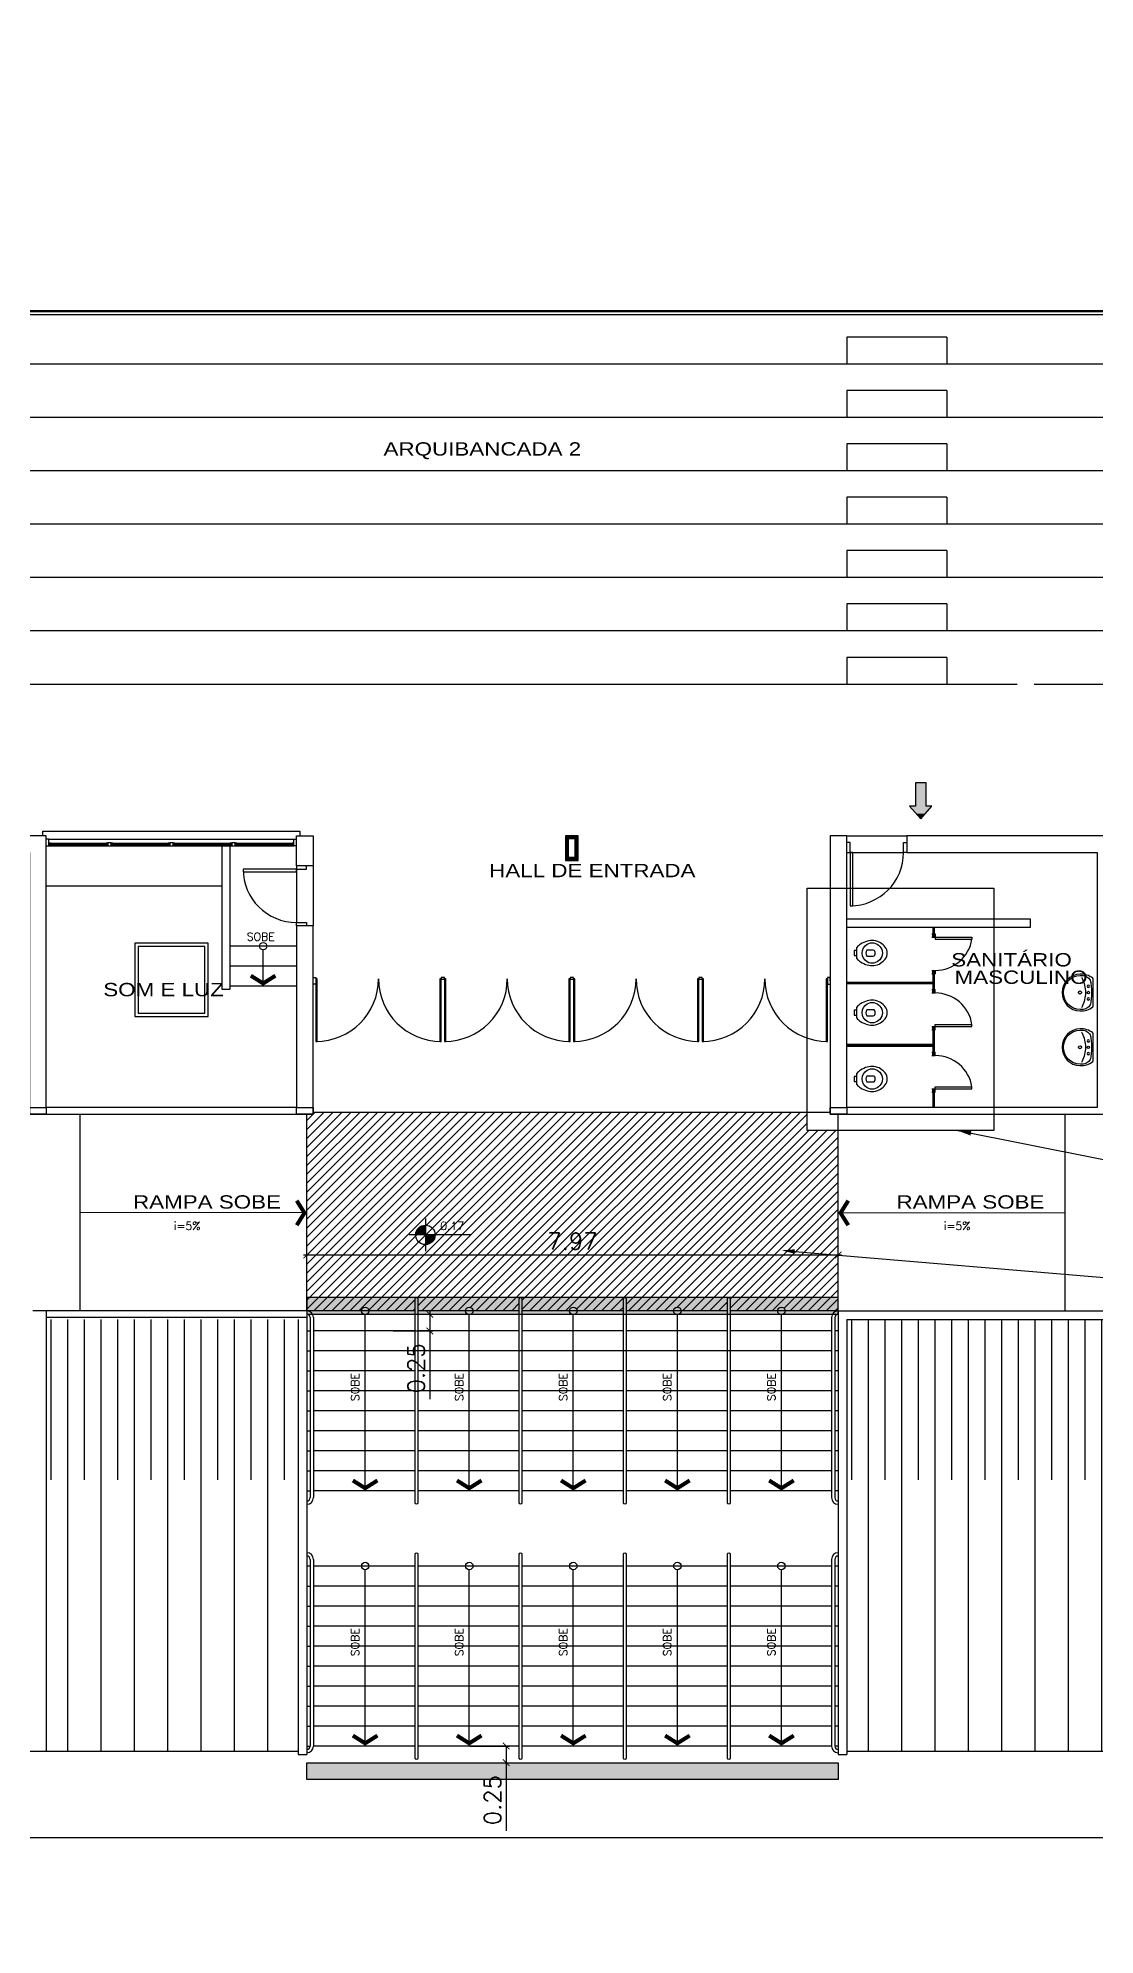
# Model space of a CAD drawing. Header units: millimetres. Extents: x 2541 to 2655, y 1921 to 2005.
# Drawn here: x 2585.64 to 2601.49, y 1921.32 to 1949.77 of the extents above; entities that cross this region are included whole.
import ezdxf
from ezdxf import colors
from ezdxf.entities.mleader import LeaderData, LeaderLine
from ezdxf.enums import TextEntityAlignment as Align
from ezdxf.math import Vec2, Vec3

# ---------------------------------------------------------------- set-up
doc = ezdxf.new("R2010")
doc.units = ezdxf.units.MM
for name, color, linetype in [('2', 7, 'Continuous'), ('3', 7, 'Continuous'), ('7', 8, 'Continuous'), ('EQUIP', 7, 'Continuous'), ('EQUIP_I', 7, 'Continuous'), ('INST NEO - Cotas', 8, 'Continuous'), ('INST NEO - Piso T Alerta', 50, 'Continuous'), ('INST NEO - Proj Original', 253, 'Continuous'), ('INST NEO - Projeto', 7, 'Continuous'), ('INST NEO - Sinal Placas', 30, 'Continuous'), ('INST NEO - Sinal+Texto', 10, 'Continuous'), ('INST NEO - Texto 01', 7, 'Continuous')]:
    doc.layers.add(name, color=color, linetype=linetype)
doc.styles.add('arial', font='arial.ttf')
doc.styles.add('Letra 50MS', font='romans.shx', dxfattribs={"height": 0.075})
doc.styles.add('REGUA100', font='simplex.shx', dxfattribs={"width": 0.7})
doc.styles.add('STYLE19', font='arial.ttf', dxfattribs={"width": 1.2})
doc.styles.add('STYLE9', font='arial.ttf', dxfattribs={"width": 1.2})
doc.dimstyles.new('Cota50', dxfattribs={"dimtxt": 0.075, "dimasz": 0.1, "dimexe": 0.05, "dimexo": 0.05, "dimgap": 0.1, "dimtad": 1, "dimzin": 1, "dimdsep": 46, "dimtxsty": 'Letra 50MS', "dimblk": 'ARCHTICK', "dimcen": 0, "dimdle": 0.05, "dimclrd": 256, "dimclre": 256, "dimclrt": 1, "dimadec": 0, "dimazin": 0, "dimtfac": 1, "dimtmove": 0, "dimatfit": 3, "dimldrblk": 'ARCHTICK', "dimfxl": 1, "dimtolj": 1, "dimtzin": 0, "dimarcsym": 0})
pattern_1 = [(90, (2535.58893, 1915.30814), (-0.25, 2e-17), [])]
pattern_2 = [(90, (2535.58893, 1915.30814), (-0.5, 3e-17), [])]

# ---------------------------------------------------------------- blocks, each defined once
blk = doc.blocks.new('SAP7S__2')
at = {"layer": 'EQUIP', "color": 0, "linetype": 'ByBlock'}
blk.add_lwpolyline([(-4.4, -13), (-6.9, -13), (-7.4, -13, 0.207706), (-8.2, -13.3, 0.059368), (-13.2, -19, 0.082654), (-17.8, -29, 0.104255), (-18.6, -39, 0.107708), (-15.2, -49, 0.088187), (-9, -56, 0.163426), (0, -59, 0.163426), (9, -56, 0.088187), (15.2, -49, 0.107708), (18.6, -39, 0.104255), (17.8, -29, 0.082654), (13.2, -19, 0.059368), (8.2, -13.3, 0.207706), (7.4, -13), (6.9, -13), (4.4, -13, -0.380199), (3.6, -12.2), (3.6, -11.1, -0.087349), (3.7, -10.7, 0.172037), (3.7, -9.8, 0.102747), (3.6, -9.6, 0.167994), (3.1, -9.5), (0, -9.5), (-3.2, -9.5, 0.167994), (-3.6, -9.6, 0.102747), (-3.7, -9.8, 0.172037), (-3.7, -10.7, -0.087349), (-3.6, -11.1), (-3.6, -12.2, -0.380199)], format="xyb", close=True, dxfattribs=at)
at = {"layer": 'EQUIP_I'}
blk.add_line((4.4, -13), (-4.4, -13), dxfattribs=at)
for points in [[(0, -21.2, -0.268395), (13.3, -29, -0.179674), (15.1, -39, -0.170707), (10, -48, -0.179561), (0, -51.7, -0.179561), (-10, -48, -0.170707), (-15.1, -39, -0.179674), (-13.3, -29, -0.268395)], [(-3, -40.3, 0.183333), (3, -40.3, 0.302776), (4.4, -38), (4.4, -28.4, 0.370787), (-4.5, -28.4), (-4.5, -38, 0.302776)]]:
    blk.add_lwpolyline(points, format="xyb", close=True, dxfattribs=at)
blk = doc.blocks.new('SAL91CS2')
at = {"layer": 'EQUIP', "color": 0, "linetype": 'ByBlock'}
blk.add_lwpolyline([(0, -46.5, -0.404815), (-27.6, -19.6, -0.176085), (-21.5, -0.4, -0.232056), (-20.7, 0), (0, 0), (20.7, 0, -0.232056), (21.5, -0.4, -0.176085), (27.6, -19.6, -0.404715), (0, -46.5)], format="xyb", dxfattribs=at)
at = {"layer": 'EQUIP_I'}
for points in [[(0, -44.4, 0.404815), (25.6, -19.5, 0.074583), (25, -12.5, 0.158422), (21.3, -6.5, 0.150216), (15, -3.5, 0.021002), (6, -2.5, 0.008328), (0, -2.3, 0.008328), (-6, -2.5, 0.021002), (-15, -3.5, 0.150216), (-21.3, -6.5, 0.158422), (-25, -12.5, 0.074583), (-25.6, -19.5, 0.404815)], [(0, -21.8, 1), (0, -17.2, 1)], [(0, -8.7, 1), (0, -5.1, 1)]]:
    blk.add_lwpolyline(points, format="xyb", close=True, dxfattribs=at)
blk.add_lwpolyline([(22.8, -17.5, 0.040596), (21, -16.5, 0.125199), (0, -11.5, 0.125199), (-21, -16.5, 0.040596), (-22.8, -17.5)], format="xyb", dxfattribs=at)
for centre in [(-9.5, -6.9), (9.5, -6.9)]:
    blk.add_circle(centre, 1.75, dxfattribs=at)
blk = doc.blocks.new('_ArchTick')
at = {"color": 0, "const_width": 0.15}
blk.add_lwpolyline([(-0.5, -0.5), (0.5, 0.5)], dxfattribs=at)
blk = doc.blocks.new('*D180')
at = {"layer": 'INST NEO - Cotas', "lineweight": -2, "transparency": 16777216}
for p, q in [((2591.516, 1930.679), (2591.516, 1930.379)), ((2590.968, 1930.629), (2591.566, 1930.629)), ((2590.968, 1930.379), (2591.566, 1930.379)), ((2591.516, 1930.379), (2591.516, 1929.357))]:
    blk.add_line(p, q, dxfattribs=at)
at = {"layer": 'INST NEO - Cotas', "lineweight": -2, "transparency": 16777216, "xscale": 0.1, "yscale": 0.1, "zscale": 0.1}
for p, rotation in [((2591.516, 1930.629), 90), ((2591.516, 1930.379), 270)]:
    blk.add_blockref('_ArchTick', p, dxfattribs=dict(at, rotation=rotation))
at = {"layer": 'INST NEO - Cotas', "color": 1, "transparency": 16777216, "insert": (2591.311, 1929.818), "char_height": 0.075, "attachment_point": 5, "rotation": 90, "style": 'Letra 50MS'}
blk.add_mtext('\\A1;{\\H3.33333x;0.25}', dxfattribs=at)
blk = doc.blocks.new('*D182')
at = {"layer": 'INST NEO - Cotas', "lineweight": -2, "transparency": 16777216}
for p, q in [((2589.622, 1931.518), (2597.687, 1931.518)), ((2589.672, 1931.018), (2589.672, 1931.568)), ((2597.637, 1931.018), (2597.637, 1931.568))]:
    blk.add_line(p, q, dxfattribs=at)
at = {"layer": 'INST NEO - Cotas', "lineweight": -2, "transparency": 16777216, "xscale": 0.1, "yscale": 0.1, "zscale": 0.1, "rotation": 180}
blk.add_blockref('_ArchTick', (2589.672, 1931.518), dxfattribs=at)
at = {"layer": 'INST NEO - Cotas', "lineweight": -2, "transparency": 16777216, "xscale": 0.1, "yscale": 0.1, "zscale": 0.1}
blk.add_blockref('_ArchTick', (2597.637, 1931.518), dxfattribs=at)
at = {"layer": 'INST NEO - Cotas', "color": 1, "transparency": 16777216, "insert": (2593.654, 1931.723), "char_height": 0.075, "attachment_point": 5, "style": 'Letra 50MS'}
blk.add_mtext('\\A1;{\\H3.33333x;7.97}', dxfattribs=at)
blk = doc.blocks.new('*D183')
at = {"layer": 'INST NEO - Cotas', "lineweight": -2, "transparency": 16777216}
for p, q in [((2592.114, 1924.154), (2592.711, 1924.154)), ((2592.661, 1924.154), (2592.661, 1923.854)), ((2592.114, 1923.904), (2592.711, 1923.904)), ((2592.661, 1923.904), (2592.661, 1922.882))]:
    blk.add_line(p, q, dxfattribs=at)
at = {"layer": 'INST NEO - Cotas', "lineweight": -2, "transparency": 16777216, "xscale": 0.1, "yscale": 0.1, "zscale": 0.1}
for p, rotation in [((2592.661, 1924.154), 90), ((2592.661, 1923.904), 270)]:
    blk.add_blockref('_ArchTick', p, dxfattribs=dict(at, rotation=rotation))
at = {"layer": 'INST NEO - Cotas', "color": 1, "transparency": 16777216, "insert": (2592.456, 1923.343), "char_height": 0.075, "attachment_point": 5, "rotation": 90, "style": 'Letra 50MS'}
blk.add_mtext('\\A1;{\\H3.33333x;0.25}', dxfattribs=at)

msp = doc.modelspace()

# ---------------------------------------------------------------- hatches: boundary and pattern name
at = {"layer": 'INST NEO - Piso T Alerta'}
h = msp.add_hatch(color=256, dxfattribs=at)
h.dxf.hatch_style = 1
h.paths.add_polyline_path([(2589.672, 1930.879), (2589.672, 1930.629), (2597.637, 1930.629), (2597.637, 1930.879)])
h = msp.add_hatch(color=256, dxfattribs=at)
h.dxf.hatch_style = 1
h.paths.add_polyline_path([(2589.672, 1923.654), (2589.672, 1923.904), (2597.637, 1923.904), (2597.637, 1923.654)])
at = {"layer": 'INST NEO - Proj Original'}
h = msp.add_hatch(dxfattribs=at)
h.set_pattern_fill('LINE', color=256, scale=2, angle=90, style=0)
h.set_pattern_definition(pattern_1)
h.paths.add_polyline_path([(2561.642, 1930.549), (2560.642, 1930.549), (2560.642, 1928.147), (2561.642, 1928.147)])
h.paths.add_polyline_path([(2585.767, 1930.549), (2585.767, 1928.147), (2589.512, 1928.147), (2589.512, 1930.549)])
h.paths.add_polyline_path([(2564.567, 1928.147), (2564.567, 1930.549), (2561.642, 1930.549), (2561.642, 1928.147)])
h = msp.add_hatch(dxfattribs=at)
h.set_pattern_fill('LINE', color=256, scale=2, angle=90, style=0)
h.set_pattern_definition(pattern_1)
h.paths.add_polyline_path([(2613.642, 1928.147), (2613.642, 1930.549), (2597.767, 1930.549), (2597.767, 1928.147)])
h.paths.add_polyline_path([(2617.642, 1928.147), (2617.642, 1930.549), (2613.642, 1930.549), (2613.642, 1928.147)])
h.paths.add_polyline_path([(2625.517, 1928.147), (2625.517, 1930.549), (2617.642, 1930.549), (2617.642, 1928.147)])
h = msp.add_hatch(dxfattribs=at)
h.set_pattern_fill('LINE', color=256, scale=4, angle=90, style=0)
h.set_pattern_definition(pattern_2)
h.paths.add_polyline_path([(2560.642, 1924.079), (2561.642, 1924.079), (2561.642, 1928.147), (2560.642, 1928.147)])
h.paths.add_polyline_path([(2562.815, 1926.847), (2562.815, 1927.911), (2563.265, 1927.911), (2563.265, 1926.847)], flags=24)
h.paths.add_polyline_path([(2585.767, 1928.147), (2585.767, 1924.079), (2589.512, 1924.079), (2589.512, 1928.147)])
h.paths.add_polyline_path([(2564.567, 1924.079), (2564.567, 1928.147), (2561.642, 1928.147), (2561.642, 1924.079)])
h = msp.add_hatch(dxfattribs=at)
h.set_pattern_fill('LINE', color=256, scale=4, angle=90, style=0)
h.set_pattern_definition(pattern_2)
h.paths.add_polyline_path([(2597.767, 1928.147), (2597.767, 1924.079), (2613.642, 1924.079), (2613.642, 1928.147)])
h.paths.add_polyline_path([(2613.642, 1924.079), (2617.642, 1924.079), (2617.642, 1928.147), (2613.642, 1928.147)])
h.paths.add_polyline_path([(2617.642, 1928.147), (2617.642, 1924.079), (2625.517, 1924.079), (2625.517, 1928.147)])
h.paths.add_polyline_path([(2602.58, 1922.699), (2629.93, 1922.699), (2629.93, 1924.343), (2602.58, 1924.343)], flags=9)
h.paths.add_polyline_path([(2602.661, 1921.32), (2610.228, 1921.32), (2610.228, 1922.92), (2602.661, 1922.92)], flags=9)
at = {"layer": 'INST NEO - Projeto'}
h = msp.add_hatch(dxfattribs=at)
h.set_pattern_fill('ANSI31', color=10, scale=0.03)
h.set_pattern_definition([(45, (-29008.23502, 17645.09938), (-0.0673519209, 0.0673519209), [])])
h.paths.add_polyline_path([(2597.637, 1933.382), (2597.174, 1933.382), (2597.174, 1933.659), (2589.767, 1933.659), (2589.767, 1933.629), (2589.672, 1933.629), (2589.672, 1930.679), (2590.49, 1930.679, -1), (2590.602, 1930.679), (2591.297, 1930.679), (2591.297, 1930.859, -1), (2591.337, 1930.859), (2591.337, 1930.679), (2591.397, 1930.679), (2592.05, 1930.679, -1), (2592.162, 1930.679), (2592.857, 1930.679), (2592.857, 1930.859, -1), (2592.897, 1930.859), (2592.897, 1930.679), (2592.957, 1930.679), (2593.61, 1930.679, -1), (2593.722, 1930.679), (2594.417, 1930.679), (2594.417, 1930.859, -1), (2594.457, 1930.859), (2594.457, 1930.679), (2594.517, 1930.679), (2595.17, 1930.679, -1), (2595.282, 1930.679), (2595.977, 1930.679), (2595.977, 1930.859, -1), (2596.017, 1930.859), (2596.017, 1930.679), (2596.077, 1930.679), (2596.73, 1930.679, -1), (2596.842, 1930.679), (2597.637, 1930.679)])
h.paths.add_polyline_path([(2590.269, 1930.731), (2590.764, 1930.731), (2590.764, 1930.911), (2590.269, 1930.911)], flags=24)
h.paths.add_polyline_path([(2591.829, 1930.731), (2592.324, 1930.731), (2592.324, 1930.911), (2591.829, 1930.911)], flags=24)
h.paths.add_polyline_path([(2593.389, 1930.731), (2593.884, 1930.731), (2593.884, 1930.911), (2593.389, 1930.911)], flags=24)
h.paths.add_polyline_path([(2594.949, 1930.731), (2595.444, 1930.731), (2595.444, 1930.911), (2594.949, 1930.911)], flags=24)
h.paths.add_polyline_path([(2596.509, 1930.731), (2597.004, 1930.731), (2597.004, 1930.911), (2596.509, 1930.911)], flags=24)
at = {"layer": 'INST NEO - Sinal Placas'}
h = msp.add_hatch(color=256, dxfattribs=at)
h.dxf.hatch_style = 1
h.paths.add_polyline_path([(2598.813, 1938.128), (2598.708, 1938.247), (2598.795, 1938.247), (2598.795, 1938.599), (2598.955, 1938.599), (2598.955, 1938.247), (2599.042, 1938.247), (2598.936, 1938.128)])
h = msp.add_hatch(color=7, dxfattribs=at)
h.dxf.hatch_style = 1
h.paths.add_polyline_path([(2598.813, 1938.128), (2598.936, 1938.128), (2598.875, 1938.059)])
at = {"layer": 'INST NEO - Texto 01'}
h = msp.add_hatch(color=256, dxfattribs=at)
h.dxf.hatch_style = 1
h.paths.add_polyline_path([(2591.449, 1931.965, 0.414214), (2591.303, 1931.819), (2591.449, 1931.819)])
h.paths.add_polyline_path([(2591.595, 1931.819), (2591.449, 1931.819), (2591.449, 1931.673, 0.414214)])

# ---------------------------------------------------------------- linework, layer by layer
at = {"layer": '2'}
for p, q in [((2599.092, 1936.284), (2599.092, 1936.254)), ((2599.092, 1936.284), (2599.642, 1936.284)), ((2599.092, 1936.254), (2599.642, 1936.254)), ((2599.642, 1936.284), (2599.642, 1936.254)), ((2599.092, 1934.946), (2599.092, 1934.976)), ((2599.092, 1934.976), (2599.642, 1934.976)), ((2599.092, 1934.946), (2599.642, 1934.946)), ((2599.642, 1934.946), (2599.642, 1934.976)), ((2599.092, 1934.008), (2599.092, 1934.038)), ((2599.092, 1934.038), (2599.642, 1934.038)), ((2599.092, 1934.008), (2599.642, 1934.008)), ((2599.642, 1934.008), (2599.642, 1934.038))]:
    msp.add_line(p, q, dxfattribs=at)
at = {"layer": '3'}
for p, q in [((2599.042, 1936.334), (2599.092, 1936.334)), ((2599.042, 1936.284), (2599.092, 1936.284)), ((2599.042, 1935.784), (2599.092, 1935.784)), ((2599.042, 1935.734), (2599.092, 1935.734)), ((2599.042, 1935.496), (2599.092, 1935.496)), ((2599.042, 1935.446), (2599.092, 1935.446)), ((2599.042, 1934.946), (2599.092, 1934.946)), ((2599.042, 1934.896), (2599.092, 1934.896)), ((2599.042, 1934.558), (2599.092, 1934.558)), ((2599.042, 1934.508), (2599.092, 1934.508)), ((2599.042, 1934.008), (2599.092, 1934.008)), ((2599.042, 1933.958), (2599.092, 1933.958))]:
    msp.add_line(p, q, dxfattribs=at)
at = {"layer": '3', "const_width": 0.05}
for points in [[(2599.067, 1936.334), (2599.067, 1936.284)], [(2599.067, 1935.784), (2599.067, 1935.734)], [(2599.067, 1935.446), (2599.067, 1935.496)], [(2599.067, 1934.896), (2599.067, 1934.946)], [(2599.067, 1934.508), (2599.067, 1934.558)], [(2599.067, 1933.958), (2599.067, 1934.008)]]:
    msp.add_lwpolyline(points, dxfattribs=at)
at = {"layer": '7'}
for p, q in [((2599.092, 1936.334), (2599.092, 1936.284)), ((2599.092, 1935.784), (2599.092, 1935.734)), ((2599.092, 1935.446), (2599.092, 1935.496)), ((2599.092, 1934.896), (2599.092, 1934.946)), ((2599.092, 1934.508), (2599.092, 1934.558)), ((2599.092, 1933.958), (2599.092, 1934.008))]:
    msp.add_line(p, q, dxfattribs=at)
for centre, start, end in [((2599.092, 1936.341), 270, 351.0308), ((2599.092, 1934.889), 8.9692, 90), ((2599.092, 1933.951), 8.9692, 90)]:
    msp.add_arc(centre, 0.557, start, end, dxfattribs=at)
at = {"layer": 'INST NEO - Piso T Alerta', "color": 7}
for points in [[(2589.672, 1930.879), (2589.672, 1930.629), (2597.637, 1930.629), (2597.637, 1930.879)], [(2589.672, 1923.654), (2589.672, 1923.904), (2597.637, 1923.904), (2597.637, 1923.654)]]:
    msp.add_lwpolyline(points, close=True, dxfattribs=at)
at = {"layer": 'INST NEO - Proj Original'}
for p, q in [((2599.267, 1945.279), (2597.767, 1945.279)), ((2597.767, 1945.279), (2597.767, 1944.879)), ((2599.267, 1945.279), (2599.267, 1944.879)), ((2569.767, 1944.879), (2613.517, 1944.879)), ((2599.267, 1944.479), (2597.767, 1944.479)), ((2597.767, 1944.479), (2597.767, 1944.079)), ((2599.267, 1944.479), (2599.267, 1944.079)), ((2569.767, 1944.079), (2613.517, 1944.079)), ((2599.267, 1943.679), (2597.767, 1943.679)), ((2597.767, 1943.679), (2597.767, 1943.279)), ((2599.267, 1943.679), (2599.267, 1943.279)), ((2569.767, 1943.279), (2613.517, 1943.279)), ((2599.267, 1942.879), (2597.767, 1942.879)), ((2597.767, 1942.879), (2597.767, 1942.479)), ((2599.267, 1942.879), (2599.267, 1942.479)), ((2569.767, 1942.479), (2613.517, 1942.479)), ((2599.267, 1942.079), (2597.767, 1942.079)), ((2597.767, 1942.079), (2597.767, 1941.679)), ((2599.267, 1942.079), (2599.267, 1941.679)), ((2569.767, 1941.679), (2613.517, 1941.679)), ((2599.267, 1941.279), (2597.767, 1941.279)), ((2597.767, 1941.279), (2597.767, 1940.879)), ((2599.267, 1941.279), (2599.267, 1940.879)), ((2569.767, 1940.879), (2613.517, 1940.879)), ((2599.267, 1940.479), (2597.767, 1940.479)), ((2597.767, 1940.479), (2597.767, 1940.079)), ((2599.267, 1940.479), (2599.267, 1940.079)), ((2582.117, 1940.079), (2600.317, 1940.079)), ((2600.575, 1940.079), (2613.517, 1940.079)), ((2585.807, 1937.754), (2589.477, 1937.754)), ((2585.807, 1937.654), (2589.477, 1937.654)), ((2585.832, 1937.694), (2586.662, 1937.694)), ((2585.832, 1937.684), (2586.662, 1937.684)), ((2585.832, 1937.674), (2586.662, 1937.674)), ((2586.762, 1937.694), (2587.592, 1937.694)), ((2586.762, 1937.684), (2587.592, 1937.684)), ((2586.762, 1937.674), (2587.592, 1937.674)), ((2587.692, 1937.694), (2588.522, 1937.694)), ((2587.692, 1937.684), (2588.522, 1937.684)), ((2587.692, 1937.674), (2588.522, 1937.674)), ((2588.397, 1937.654), (2588.397, 1935.504)), ((2588.517, 1937.654), (2588.517, 1935.504)), ((2588.622, 1937.694), (2589.452, 1937.694)), ((2588.622, 1937.684), (2589.452, 1937.684)), ((2588.622, 1937.674), (2589.452, 1937.674)), ((2597.817, 1937.554), (2598.617, 1937.554)), ((2589.517, 1937.304), (2589.517, 1936.504)), ((2585.767, 1937.054), (2588.397, 1937.054)), ((2588.517, 1936.154), (2589.517, 1936.154)), ((2589.017, 1935.554), (2589.017, 1936.092)), ((2588.517, 1935.854), (2589.517, 1935.854)), ((2588.397, 1935.504), (2588.517, 1935.504)), ((2588.517, 1935.554), (2589.517, 1935.554)), ((2589.767, 1935.629), (2589.767, 1935.679)), ((2597.517, 1935.629), (2597.517, 1935.679)), ((2589.672, 1932.148), (2586.272, 1932.154)), ((2597.637, 1932.148), (2601.037, 1932.154)), ((2589.672, 1930.679), (2585.567, 1930.679)), ((2585.767, 1930.679), (2585.767, 1924.079)), ((2589.672, 1930.679), (2589.672, 1924.029)), ((2591.397, 1930.679), (2591.337, 1930.679)), ((2592.957, 1930.679), (2592.897, 1930.679)), ((2594.517, 1930.679), (2594.457, 1930.679)), ((2596.077, 1930.679), (2596.017, 1930.679)), ((2597.637, 1930.679), (2625.517, 1930.679)), ((2597.637, 1930.679), (2597.637, 1924.029)), ((2589.672, 1930.579), (2585.767, 1930.579)), ((2589.542, 1930.549), (2589.542, 1924.029)), ((2589.672, 1930.379), (2589.722, 1930.379)), ((2589.722, 1930.579), (2589.722, 1927.879)), ((2589.772, 1930.579), (2589.772, 1927.879)), ((2591.297, 1930.379), (2589.777, 1930.379)), ((2590.546, 1927.985), (2590.546, 1930.623)), ((2592.857, 1930.379), (2591.337, 1930.379)), ((2592.106, 1927.985), (2592.106, 1930.623)), ((2594.417, 1930.379), (2592.897, 1930.379)), ((2593.666, 1927.985), (2593.666, 1930.623)), ((2595.977, 1930.379), (2594.457, 1930.379)), ((2595.226, 1927.985), (2595.226, 1930.623)), ((2597.537, 1930.379), (2596.017, 1930.379)), ((2596.786, 1927.985), (2596.786, 1930.623)), ((2597.537, 1930.579), (2597.537, 1927.879)), ((2597.587, 1930.579), (2597.587, 1927.879)), ((2597.637, 1930.379), (2597.587, 1930.379)), ((2597.767, 1930.549), (2597.767, 1924.029)), ((2597.767, 1930.549), (2625.517, 1930.549)), ((2589.672, 1930.079), (2589.722, 1930.079)), ((2597.537, 1930.079), (2589.777, 1930.079)), ((2597.637, 1930.079), (2597.587, 1930.079)), ((2589.672, 1929.779), (2589.722, 1929.779)), ((2591.297, 1929.779), (2589.777, 1929.779)), ((2592.857, 1929.779), (2591.337, 1929.779)), ((2594.417, 1929.779), (2592.897, 1929.779)), ((2595.977, 1929.779), (2594.457, 1929.779)), ((2597.537, 1929.779), (2596.017, 1929.779)), ((2597.637, 1929.779), (2597.587, 1929.779)), ((2589.672, 1929.479), (2589.722, 1929.479)), ((2591.297, 1929.479), (2589.777, 1929.479)), ((2592.857, 1929.479), (2591.337, 1929.479)), ((2594.417, 1929.479), (2592.897, 1929.479)), ((2595.977, 1929.479), (2594.457, 1929.479)), ((2597.537, 1929.479), (2596.017, 1929.479)), ((2597.637, 1929.479), (2597.587, 1929.479)), ((2589.672, 1929.179), (2589.722, 1929.179)), ((2591.297, 1929.179), (2589.777, 1929.179)), ((2592.857, 1929.179), (2591.337, 1929.179)), ((2594.417, 1929.179), (2592.897, 1929.179)), ((2595.977, 1929.179), (2594.457, 1929.179)), ((2597.537, 1929.179), (2596.017, 1929.179)), ((2597.637, 1929.179), (2597.587, 1929.179)), ((2589.672, 1928.879), (2589.722, 1928.879)), ((2591.297, 1928.879), (2589.777, 1928.879)), ((2592.857, 1928.879), (2591.337, 1928.879)), ((2594.417, 1928.879), (2592.897, 1928.879)), ((2595.977, 1928.879), (2594.457, 1928.879)), ((2597.537, 1928.879), (2596.017, 1928.879)), ((2597.637, 1928.879), (2597.587, 1928.879)), ((2589.672, 1928.579), (2589.722, 1928.579)), ((2591.297, 1928.579), (2589.777, 1928.579)), ((2592.857, 1928.579), (2591.337, 1928.579)), ((2594.417, 1928.579), (2592.897, 1928.579)), ((2595.977, 1928.579), (2594.457, 1928.579)), ((2597.537, 1928.579), (2596.017, 1928.579)), ((2597.637, 1928.579), (2597.587, 1928.579)), ((2589.672, 1928.279), (2589.722, 1928.279)), ((2591.297, 1928.279), (2589.777, 1928.279)), ((2592.857, 1928.279), (2591.337, 1928.279)), ((2594.417, 1928.279), (2592.897, 1928.279)), ((2595.977, 1928.279), (2594.457, 1928.279)), ((2597.537, 1928.279), (2596.017, 1928.279)), ((2597.637, 1928.279), (2597.587, 1928.279)), ((2589.672, 1927.979), (2589.722, 1927.979)), ((2591.297, 1927.979), (2589.777, 1927.979)), ((2592.857, 1927.979), (2591.337, 1927.979)), ((2594.417, 1927.979), (2592.897, 1927.979)), ((2595.977, 1927.979), (2594.457, 1927.979)), ((2597.537, 1927.979), (2596.017, 1927.979)), ((2597.637, 1927.979), (2597.587, 1927.979)), ((2589.722, 1926.954), (2589.722, 1924.154)), ((2589.772, 1926.954), (2589.772, 1924.154)), ((2597.537, 1926.954), (2597.537, 1924.154)), ((2597.587, 1926.954), (2597.587, 1924.154)), ((2589.722, 1926.854), (2589.67, 1926.854)), ((2591.297, 1926.854), (2589.772, 1926.854)), ((2590.546, 1924.16), (2590.546, 1926.798)), ((2592.857, 1926.854), (2591.337, 1926.854)), ((2591.397, 1926.854), (2591.337, 1926.854)), ((2592.106, 1924.16), (2592.106, 1926.798)), ((2594.417, 1926.854), (2592.897, 1926.854)), ((2592.957, 1926.854), (2592.897, 1926.854)), ((2593.666, 1924.16), (2593.666, 1926.798)), ((2595.977, 1926.854), (2594.457, 1926.854)), ((2594.517, 1926.854), (2594.457, 1926.854)), ((2595.226, 1924.16), (2595.226, 1926.798)), ((2597.537, 1926.854), (2596.017, 1926.854)), ((2596.077, 1926.854), (2596.017, 1926.854)), ((2596.786, 1924.16), (2596.786, 1926.798)), ((2597.637, 1926.854), (2597.587, 1926.854)), ((2589.672, 1926.554), (2589.722, 1926.554)), ((2591.297, 1926.554), (2589.777, 1926.554)), ((2592.857, 1926.554), (2591.337, 1926.554)), ((2594.417, 1926.554), (2592.897, 1926.554)), ((2595.977, 1926.554), (2594.457, 1926.554)), ((2597.537, 1926.554), (2596.017, 1926.554)), ((2597.637, 1926.554), (2597.587, 1926.554)), ((2589.672, 1926.254), (2589.722, 1926.254)), ((2591.297, 1926.254), (2589.777, 1926.254)), ((2592.857, 1926.254), (2591.337, 1926.254)), ((2594.417, 1926.254), (2592.897, 1926.254)), ((2595.977, 1926.254), (2594.457, 1926.254)), ((2597.537, 1926.254), (2596.017, 1926.254)), ((2597.637, 1926.254), (2597.587, 1926.254)), ((2589.672, 1925.954), (2589.722, 1925.954)), ((2591.297, 1925.954), (2589.777, 1925.954)), ((2592.857, 1925.954), (2591.337, 1925.954)), ((2594.417, 1925.954), (2592.897, 1925.954)), ((2595.977, 1925.954), (2594.457, 1925.954)), ((2597.537, 1925.954), (2596.017, 1925.954)), ((2597.637, 1925.954), (2597.587, 1925.954)), ((2589.672, 1925.654), (2589.722, 1925.654)), ((2591.297, 1925.654), (2589.777, 1925.654)), ((2592.857, 1925.654), (2591.337, 1925.654)), ((2594.417, 1925.654), (2592.897, 1925.654)), ((2595.977, 1925.654), (2594.457, 1925.654)), ((2597.537, 1925.654), (2596.017, 1925.654)), ((2597.637, 1925.654), (2597.587, 1925.654)), ((2589.672, 1925.354), (2589.722, 1925.354)), ((2591.297, 1925.354), (2589.777, 1925.354)), ((2592.857, 1925.354), (2591.337, 1925.354)), ((2594.417, 1925.354), (2592.897, 1925.354)), ((2595.977, 1925.354), (2594.457, 1925.354)), ((2597.537, 1925.354), (2596.017, 1925.354)), ((2597.637, 1925.354), (2597.587, 1925.354)), ((2589.672, 1925.054), (2589.722, 1925.054)), ((2591.297, 1925.054), (2589.777, 1925.054)), ((2592.857, 1925.054), (2591.337, 1925.054)), ((2594.417, 1925.054), (2592.897, 1925.054)), ((2595.977, 1925.054), (2594.457, 1925.054)), ((2597.537, 1925.054), (2596.017, 1925.054)), ((2597.637, 1925.054), (2597.587, 1925.054)), ((2589.672, 1924.754), (2589.722, 1924.754)), ((2591.297, 1924.754), (2589.777, 1924.754)), ((2592.857, 1924.754), (2591.337, 1924.754)), ((2594.417, 1924.754), (2592.897, 1924.754)), ((2595.977, 1924.754), (2594.457, 1924.754)), ((2597.537, 1924.754), (2596.017, 1924.754)), ((2597.637, 1924.754), (2597.587, 1924.754)), ((2589.672, 1924.454), (2589.722, 1924.454)), ((2591.297, 1924.454), (2589.777, 1924.454)), ((2592.857, 1924.454), (2591.337, 1924.454)), ((2594.417, 1924.454), (2592.897, 1924.454)), ((2595.977, 1924.454), (2594.457, 1924.454)), ((2597.537, 1924.454), (2596.017, 1924.454)), ((2597.637, 1924.454), (2597.587, 1924.454)), ((2589.672, 1924.154), (2589.722, 1924.154)), ((2591.297, 1924.154), (2589.777, 1924.154)), ((2592.857, 1924.154), (2591.337, 1924.154)), ((2594.417, 1924.154), (2592.897, 1924.154)), ((2595.977, 1924.154), (2594.457, 1924.154)), ((2597.537, 1924.154), (2596.017, 1924.154)), ((2597.637, 1924.154), (2597.587, 1924.154)), ((2560.642, 1924.079), (2589.542, 1924.079)), ((2589.542, 1924.029), (2589.672, 1924.029)), ((2597.637, 1924.029), (2597.767, 1924.029)), ((2597.767, 1924.079), (2625.517, 1924.079))]:
    msp.add_line(p, q, dxfattribs=at)
for points in [[(2540.537, 2004.876), (2654.937, 2004.876), (2654.937, 1922.776), (2540.537, 1922.776)], [(2589.517, 1937.804), (2589.767, 1937.804), (2589.767, 1937.354), (2589.517, 1937.354)], [(2593.737, 1937.804), (2593.547, 1937.804), (2593.547, 1937.434), (2593.737, 1937.434)], [(2585.807, 1937.674), (2585.832, 1937.674), (2585.832, 1937.694), (2585.807, 1937.694)], [(2586.687, 1937.694), (2586.662, 1937.694), (2586.662, 1937.674), (2586.687, 1937.674)], [(2586.687, 1937.654), (2586.737, 1937.654), (2586.737, 1937.699), (2586.687, 1937.699)], [(2586.737, 1937.674), (2586.762, 1937.674), (2586.762, 1937.694), (2586.737, 1937.694)], [(2587.617, 1937.694), (2587.592, 1937.694), (2587.592, 1937.674), (2587.617, 1937.674)], [(2587.617, 1937.654), (2587.667, 1937.654), (2587.667, 1937.699), (2587.617, 1937.699)], [(2587.667, 1937.674), (2587.692, 1937.674), (2587.692, 1937.694), (2587.667, 1937.694)], [(2588.547, 1937.694), (2588.522, 1937.694), (2588.522, 1937.674), (2588.547, 1937.674)], [(2588.547, 1937.654), (2588.597, 1937.654), (2588.597, 1937.699), (2588.547, 1937.699)], [(2588.597, 1937.674), (2588.622, 1937.674), (2588.622, 1937.694), (2588.597, 1937.694)], [(2589.477, 1937.694), (2589.452, 1937.694), (2589.452, 1937.674), (2589.477, 1937.674)], [(2597.817, 1937.554), (2597.817, 1936.754), (2597.857, 1936.754), (2597.857, 1937.554)], [(2589.517, 1937.304), (2588.717, 1937.304), (2588.717, 1937.264), (2589.517, 1937.264)], [(2588.192, 1936.192), (2587.092, 1936.192), (2587.092, 1935.092), (2588.192, 1935.092)], [(2588.142, 1936.142), (2587.142, 1936.142), (2587.142, 1935.142), (2588.142, 1935.142)], [(2589.827, 1934.719), (2589.827, 1935.659), (2589.807, 1935.659), (2589.807, 1934.719)], [(2591.667, 1935.659), (2591.667, 1934.719), (2591.687, 1934.719), (2591.687, 1935.659)], [(2591.737, 1935.679), (2591.687, 1935.679), (2591.687, 1935.654), (2591.737, 1935.654)], [(2591.757, 1934.719), (2591.757, 1935.659), (2591.737, 1935.659), (2591.737, 1934.719)], [(2593.597, 1935.659), (2593.597, 1934.719), (2593.617, 1934.719), (2593.617, 1935.659)], [(2593.667, 1935.679), (2593.617, 1935.679), (2593.617, 1935.654), (2593.667, 1935.654)], [(2593.687, 1934.719), (2593.687, 1935.659), (2593.667, 1935.659), (2593.667, 1934.719)], [(2595.527, 1935.659), (2595.527, 1934.719), (2595.547, 1934.719), (2595.547, 1935.659)], [(2595.597, 1935.679), (2595.547, 1935.679), (2595.547, 1935.654), (2595.597, 1935.654)], [(2595.617, 1934.719), (2595.617, 1935.659), (2595.597, 1935.659), (2595.597, 1934.719)], [(2597.457, 1935.659), (2597.457, 1934.719), (2597.477, 1934.719), (2597.477, 1935.659)], [(2585.517, 1933.729), (2585.767, 1933.729), (2585.767, 1933.629), (2585.517, 1933.629)], [(2589.517, 1933.729), (2589.767, 1933.729), (2589.767, 1933.629), (2589.517, 1933.629)], [(2597.517, 1933.729), (2597.767, 1933.729), (2597.767, 1933.629), (2597.517, 1933.629)]]:
    msp.add_lwpolyline(points, close=True, dxfattribs=at)
for points in [[(2569.867, 1946.879), (2571.267, 1946.879), (2571.267, 1945.679), (2612.037, 1945.679)], [(2581.737, 1937.554), (2585.517, 1937.554), (2585.517, 1933.629), (2589.767, 1933.629), (2589.767, 1936.454), (2589.517, 1936.454), (2589.517, 1933.729), (2585.767, 1933.729), (2585.767, 1937.804), (2571.047, 1937.804)], [(2585.717, 1937.804), (2585.717, 1937.874), (2589.567, 1937.874), (2589.567, 1937.804)], [(2613.367, 1937.804), (2605.767, 1937.804), (2605.517, 1937.804), (2605.517, 1933.729), (2601.767, 1933.729), (2601.767, 1937.554), (2604.617, 1937.554), (2604.617, 1937.804), (2598.667, 1937.804), (2598.667, 1937.554), (2601.517, 1937.554), (2601.517, 1933.729), (2597.767, 1933.729), (2597.767, 1937.804), (2597.517, 1937.804), (2597.517, 1933.629), (2605.767, 1933.629), (2605.767, 1937.554), (2607.557, 1937.554)], [(2597.767, 1937.804), (2597.767, 1937.804), (2598.667, 1937.804), (2598.667, 1937.804)], [(2585.767, 1937.654), (2585.807, 1937.654), (2585.807, 1937.754), (2585.767, 1937.754)], [(2589.517, 1937.654), (2589.477, 1937.654), (2589.477, 1937.754), (2589.517, 1937.754)], [(2597.767, 1937.554), (2597.817, 1937.554), (2597.817, 1937.704), (2597.767, 1937.704)], [(2598.667, 1937.554), (2598.617, 1937.554), (2598.617, 1937.704), (2598.667, 1937.704)], [(2589.517, 1937.354), (2589.517, 1937.304), (2589.667, 1937.304), (2589.667, 1937.354)], [(2589.767, 1937.354), (2589.767, 1937.354), (2589.767, 1936.454), (2589.767, 1936.454)], [(2589.517, 1936.454), (2589.517, 1936.504), (2589.667, 1936.504), (2589.667, 1936.454)], [(2597.767, 1936.434), (2600.517, 1936.434), (2600.517, 1936.554), (2597.767, 1936.554)], [(2589.767, 1935.679), (2589.807, 1935.679), (2589.807, 1935.579), (2589.767, 1935.579)], [(2597.517, 1935.679), (2597.477, 1935.679), (2597.477, 1935.579), (2597.517, 1935.579)]]:
    msp.add_lwpolyline(points, dxfattribs=at)
for points in [[(2612.037, 1946.819), (2612.037, 1945.659), (2571.247, 1945.659), (2571.247, 1946.839, 1), (2571.207, 1946.839), (2571.207, 1945.619), (2612.077, 1945.619), (2612.077, 1946.819, 1)], [(2591.297, 1930.859, -1), (2591.337, 1930.859), (2591.337, 1927.799, -1), (2591.297, 1927.799)], [(2592.857, 1930.859, -1), (2592.897, 1930.859), (2592.897, 1927.799, -1), (2592.857, 1927.799)], [(2594.417, 1930.859, -1), (2594.457, 1930.859), (2594.457, 1927.799, -1), (2594.417, 1927.799)], [(2595.977, 1930.859, -1), (2596.017, 1930.859), (2596.017, 1927.799, -1), (2595.977, 1927.799)], [(2591.297, 1927.034, -1), (2591.337, 1927.034), (2591.337, 1923.974, -1), (2591.297, 1923.974)], [(2592.857, 1927.034, -1), (2592.897, 1927.034), (2592.897, 1923.974, -1), (2592.857, 1923.974)], [(2594.417, 1927.034, -1), (2594.457, 1927.034), (2594.457, 1923.974, -1), (2594.417, 1923.974)], [(2595.977, 1927.034, -1), (2596.017, 1927.034), (2596.017, 1923.974, -1), (2595.977, 1923.974)]]:
    msp.add_lwpolyline(points, format="xyb", close=True, dxfattribs=at)
at = {"layer": 'INST NEO - Proj Original', "const_width": 0.05}
msp.add_lwpolyline([(2593.707, 1937.774), (2593.577, 1937.774), (2593.577, 1937.464), (2593.707, 1937.464)], close=True, dxfattribs=at)
at = {"layer": 'INST NEO - Proj Original'}
for points, const_width in [([(2599.067, 1936.434), (2599.067, 1936.334)], 0.04), ([(2597.767, 1935.596), (2599.067, 1935.596)], 0.04), ([(2599.067, 1935.734), (2599.067, 1935.496)], 0.04), ([(2597.767, 1934.662), (2599.067, 1934.662)], 0.05), ([(2599.067, 1934.896), (2599.067, 1934.562)], 0.04), ([(2599.067, 1933.962), (2599.067, 1933.729)], 0.04)]:
    msp.add_lwpolyline(points, dxfattribs=dict(at, const_width=const_width))
for centre in [(2589.017, 1936.148), (2590.546, 1930.679), (2592.106, 1930.679), (2593.666, 1930.679), (2595.226, 1930.679), (2596.786, 1930.679), (2590.546, 1926.854), (2592.106, 1926.854), (2593.666, 1926.854), (2595.226, 1926.854), (2596.786, 1926.854)]:
    msp.add_circle(centre, 0.0562, dxfattribs=at)
for centre, radius, start, end in [((2597.817, 1937.554), 0.8, 270, 0), ((2589.517, 1937.304), 0.8, 180, 270), ((2589.807, 1935.659), 0.94, 270, 0), ((2591.687, 1935.659), 0.94, 180, 270), ((2591.737, 1935.659), 0.94, 270, 0), ((2593.617, 1935.659), 0.94, 180, 270), ((2593.667, 1935.659), 0.94, 270, 0), ((2595.547, 1935.659), 0.94, 180, 270), ((2595.597, 1935.659), 0.94, 270, 0), ((2597.477, 1935.659), 0.94, 180, 270), ((2589.672, 1930.579), 0.1, 0, 90), ((2597.637, 1930.579), 0.1, 90, 180), ((2589.672, 1930.579), 0.05, 0, 90), ((2597.637, 1930.579), 0.05, 90, 180), ((2589.672, 1927.879), 0.05, 270, 0), ((2589.672, 1927.879), 0.1, 270, 0), ((2597.637, 1927.879), 0.1, 180, 270), ((2597.637, 1927.879), 0.05, 180, 270), ((2589.672, 1926.954), 0.1, 0, 90), ((2589.672, 1926.954), 0.05, 0, 90), ((2597.637, 1926.954), 0.1, 90, 180), ((2597.637, 1926.954), 0.05, 90, 180), ((2589.672, 1924.154), 0.05, 270, 0), ((2589.672, 1924.154), 0.1, 270, 0), ((2597.637, 1924.154), 0.1, 180, 270), ((2597.637, 1924.154), 0.05, 180, 270)]:
    msp.add_arc(centre, radius, start, end, dxfattribs=at)
for points in [[(2589.017, 1935.554), (2588.817, 1935.68), (2589.017, 1935.625), (2588.848, 1935.731)], [(2589.017, 1935.554), (2589.217, 1935.68), (2589.017, 1935.625), (2589.185, 1935.731)], [(2590.546, 1927.985), (2590.346, 1928.111), (2590.546, 1928.056), (2590.378, 1928.162)], [(2590.546, 1927.985), (2590.746, 1928.111), (2590.546, 1928.056), (2590.715, 1928.162)], [(2592.106, 1927.985), (2591.906, 1928.111), (2592.106, 1928.056), (2591.938, 1928.162)], [(2592.106, 1927.985), (2592.306, 1928.111), (2592.106, 1928.056), (2592.275, 1928.162)], [(2593.666, 1927.985), (2593.466, 1928.111), (2593.666, 1928.056), (2593.498, 1928.162)], [(2593.666, 1927.985), (2593.866, 1928.111), (2593.666, 1928.056), (2593.835, 1928.162)], [(2595.226, 1927.985), (2595.026, 1928.111), (2595.226, 1928.056), (2595.058, 1928.162)], [(2595.226, 1927.985), (2595.426, 1928.111), (2595.226, 1928.056), (2595.395, 1928.162)], [(2596.786, 1927.985), (2596.586, 1928.111), (2596.786, 1928.056), (2596.618, 1928.162)], [(2596.786, 1927.985), (2596.986, 1928.111), (2596.786, 1928.056), (2596.955, 1928.162)], [(2590.546, 1924.16), (2590.346, 1924.286), (2590.546, 1924.231), (2590.378, 1924.337)], [(2590.546, 1924.16), (2590.746, 1924.286), (2590.546, 1924.231), (2590.715, 1924.337)], [(2592.106, 1924.16), (2591.906, 1924.286), (2592.106, 1924.231), (2591.938, 1924.337)], [(2592.106, 1924.16), (2592.306, 1924.286), (2592.106, 1924.231), (2592.275, 1924.337)], [(2593.666, 1924.16), (2593.466, 1924.286), (2593.666, 1924.231), (2593.498, 1924.337)], [(2593.666, 1924.16), (2593.866, 1924.286), (2593.666, 1924.231), (2593.835, 1924.337)], [(2595.226, 1924.16), (2595.026, 1924.286), (2595.226, 1924.231), (2595.058, 1924.337)], [(2595.226, 1924.16), (2595.426, 1924.286), (2595.226, 1924.231), (2595.395, 1924.337)], [(2596.786, 1924.16), (2596.586, 1924.286), (2596.786, 1924.231), (2596.618, 1924.337)], [(2596.786, 1924.16), (2596.986, 1924.286), (2596.786, 1924.231), (2596.955, 1924.337)]]:
    msp.add_solid(points, dxfattribs=at)
at = {"layer": 'INST NEO - Proj Original', "linetype": 'ByBlock'}
for points in [[(2589.672, 1932.148), (2589.546, 1932.348), (2589.601, 1932.148), (2589.495, 1932.316)], [(2589.672, 1932.148), (2589.546, 1931.948), (2589.601, 1932.148), (2589.495, 1931.98)], [(2597.637, 1932.148), (2597.762, 1932.348), (2597.707, 1932.148), (2597.813, 1932.316)], [(2597.637, 1932.148), (2597.762, 1931.948), (2597.707, 1932.148), (2597.813, 1931.98)]]:
    msp.add_solid(points, dxfattribs=at)
at = {"layer": 'INST NEO - Projeto', "color": 10}
for p, q in [((2586.272, 1930.679), (2586.272, 1933.629)), ((2597.637, 1930.679), (2597.637, 1933.629))]:
    msp.add_line(p, q, dxfattribs=at)
at = {"layer": 'INST NEO - Sinal Placas', "color": 7}
msp.add_line((2598.813, 1938.128), (2598.936, 1938.128), dxfattribs=at)
msp.add_lwpolyline([(2599.042, 1938.247), (2598.955, 1938.247), (2598.955, 1938.599), (2598.795, 1938.599), (2598.795, 1938.247), (2598.708, 1938.247), (2598.875, 1938.059)], close=True, dxfattribs=at)
at = {"layer": 'INST NEO - Sinal+Texto'}
for p, q in [((2589.672, 1930.679), (2589.672, 1933.629)), ((2601.037, 1930.679), (2601.037, 1933.629)), ((2591.297, 1930.679), (2589.672, 1930.679)), ((2592.857, 1930.679), (2591.337, 1930.679)), ((2594.417, 1930.679), (2592.897, 1930.679)), ((2595.977, 1930.679), (2594.457, 1930.679)), ((2597.637, 1930.679), (2596.017, 1930.679))]:
    msp.add_line(p, q, dxfattribs=at)
msp.add_lwpolyline([(2597.174, 1937.018), (2599.968, 1937.018), (2599.968, 1933.382), (2597.174, 1933.382)], close=True, dxfattribs=at)
msp.add_lwpolyline([(2589.767, 1933.659), (2597.517, 1933.659)], dxfattribs=at)
at = {"layer": 'INST NEO - Sinal+Texto', "color": 10, "linetype": 'ByBlock', "lineweight": -2}
msp.add_lwpolyline([(2599.431, 1933.382), (2603.597, 1932.557)], dxfattribs=at)
at = {"layer": 'INST NEO - Sinal+Texto', "color": 10}
msp.add_solid([(2599.62, 1933.309), (2599.431, 1933.382), (2599.634, 1933.374)], dxfattribs=at)
at = {"layer": 'INST NEO - Texto 01'}
for p, q in [((2592.133, 1931.819), (2591.205, 1931.819)), ((2591.449, 1932.063), (2591.449, 1931.575))]:
    msp.add_line(p, q, dxfattribs=at)
msp.add_circle((2591.449, 1931.819), 0.146, dxfattribs=at)

# ---------------------------------------------------------------- block references
at = {"layer": 'INST NEO - Proj Original'}
for name, p, xscale, yscale, zscale, rotation in [('SAP7S__2', (2597.782, 1936.045), 0.01000000000021828, 0.01000000000021828, 0.01000000000021828, 90), ('SAL91CS2', (2601.457, 1935.453), -0.009999999999990905, 0.009999999999990905, 0.009999999999990905, 270), ('SAP7S__2', (2597.782, 1935.151), 0.01000000000021828, 0.01000000000021828, 0.01000000000021828, 90), ('SAL91CS2', (2601.457, 1934.633), -0.009999999999990905, 0.009999999999990905, 0.009999999999990905, 270), ('SAP7S__2', (2597.782, 1934.157), 0.01000000000021828, 0.01000000000021828, 0.01000000000021828, 90)]:
    msp.add_blockref(name, p, dxfattribs=dict(at, xscale=xscale, yscale=yscale, zscale=zscale, rotation=rotation))

# ---------------------------------------------------------------- texts
at = {"layer": 'INST NEO - Proj Original', "width": 1.2}
for s, style, p in [('ARQUIBANCADA 2', 'STYLE19', (2590.822, 1943.504)), ('HALL DE ENTRADA', 'STYLE9', (2592.405, 1937.182)), ('SANITÁRIO', 'STYLE9', (2599.332, 1935.844)), ('MASCULINO', 'STYLE19', (2599.381, 1935.583)), ('SOM E LUZ', 'STYLE9', (2586.621, 1935.397)), ('RAMPA SOBE', 'STYLE9', (2587.067, 1932.213)), ('RAMPA SOBE', 'STYLE9', (2598.511, 1932.213))]:
    msp.add_text(s, height=0.2, dxfattribs=dict(at, style=style)).set_placement(p)
at = {"layer": 'INST NEO - Proj Original', "style": 'REGUA100'}
for s, p in [('SOBE', (2588.77, 1936.29)), ('i=5%%%', (2587.677, 1931.953)), ('i=5%%%', (2599.219, 1931.953))]:
    msp.add_text(s, height=0.12, dxfattribs=at).set_placement(p, align=Align.MIDDLE_LEFT)
for p in [(2590.395, 1929.326), (2591.955, 1929.326), (2593.515, 1929.326), (2595.075, 1929.326), (2596.635, 1929.326), (2590.395, 1925.501), (2591.955, 1925.501), (2593.515, 1925.501), (2595.075, 1925.501), (2596.635, 1925.501)]:
    msp.add_text('SOBE', height=0.12, rotation=90, dxfattribs=at).set_placement(p, align=Align.MIDDLE_LEFT)
at = {"layer": 'INST NEO - Texto 01', "style": 'REGUA100'}
msp.add_text('0.17', height=0.12, dxfattribs=at).set_placement((2591.671, 1931.953), align=Align.MIDDLE_LEFT)

# ---------------------------------------------------------------- dimensions: what is measured, and where the dimension line sits
at = {"layer": 'INST NEO - Cotas'}
dim = msp.add_linear_dim(base=(2597.636658319, 1931.517948695), p1=(2589.671658319, 1930.968416906), p2=(2597.636658319, 1930.968416906), text='{\\H3.33333x;<>}', dimstyle='Cota50', override={"dimgap": 0.08}, dxfattribs=at)
dim.commit()
dim.dimension.update_dxf_attribs({"geometry": '*D182', "text_midpoint": (2593.654158319, 1931.517948695), "dimtype": 160})
for base, p1, p2, angle, picture, middle in [((2591.516, 1930.379), (2590.918, 1930.629), (2590.918, 1930.379), 270, '*D180', (2591.516, 1929.818)), ((2592.661, 1924.154), (2592.064, 1923.904), (2592.064, 1924.154), 90, '*D183', (2592.661, 1923.343))]:
    dim = msp.add_linear_dim(base=base, p1=p1, p2=p2, angle=angle, text='{\\H3.33333x;<>}', dimstyle='Cota50', override={"dimgap": 0.08}, dxfattribs=at)
    dim.commit()
    dim.dimension.update_dxf_attribs({"geometry": picture, "text_midpoint": middle, "dimtype": 160})

# ---------------------------------------------------------------- leaders
at = {"layer": 'INST NEO - Sinal+Texto'}
ml = msp.add_multileader_mtext('Standard', dxfattribs=at)
ml.set_content('Elevar ao nível no piso da porta de entrada e do primeiro degrau da escada (aprox. 0,17m)', color=256, style='arial')
ml.set_leader_properties(color=10)
ml.build(insert=Vec2(0, 0))
ml.multileader.update_dxf_attribs({"text_left_attachment_type": 5, "text_right_attachment_type": 5, "dogleg_length": 0.05, "arrow_head_size": 0.2})
ctx = ml.context
ctx.base_point, ctx.char_height, ctx.arrow_head_size, ctx.landing_gap_size, ctx.plane_origin = Vec3(2602.206, 1931.135), 0.2, 0.2, 0.1, Vec3(2608.653, 1936.369)
ctx.left_attachment, ctx.right_attachment, ctx.text_align_type = 5, 5, 2
notes = []
notes.append((ctx, [(1, (1, 1, 0), (2602.156, 1931.135), (1, 0), 0.05, [(0, [(2596.785, 1931.587)], 0, [])])]))
ctx.mtext.insert, ctx.mtext.width, ctx.mtext.alignment, ctx.mtext.line_spacing_style, ctx.mtext.flow_direction = Vec3(2607.893, 1931.735), 5.83161, 3, 2, 5
for ctx, leaders in notes:
    for number, flags, end, landing, length, lines in leaders:
        leader = LeaderData()
        leader.index, (leader.has_last_leader_line, leader.has_dogleg_vector, leader.attachment_direction) = number, flags
        leader.last_leader_point, leader.dogleg_vector, leader.dogleg_length = Vec3(end), Vec3(landing), length
        for number, points, colour, breaks in lines:
            line = LeaderLine()
            line.index, line.vertices, line.color, line.breaks = number, Vec3.list(points), colors.encode_raw_color(colour), breaks
            leader.lines.append(line)
        ctx.leaders.append(leader)

doc.saveas('drawing.dxf')
